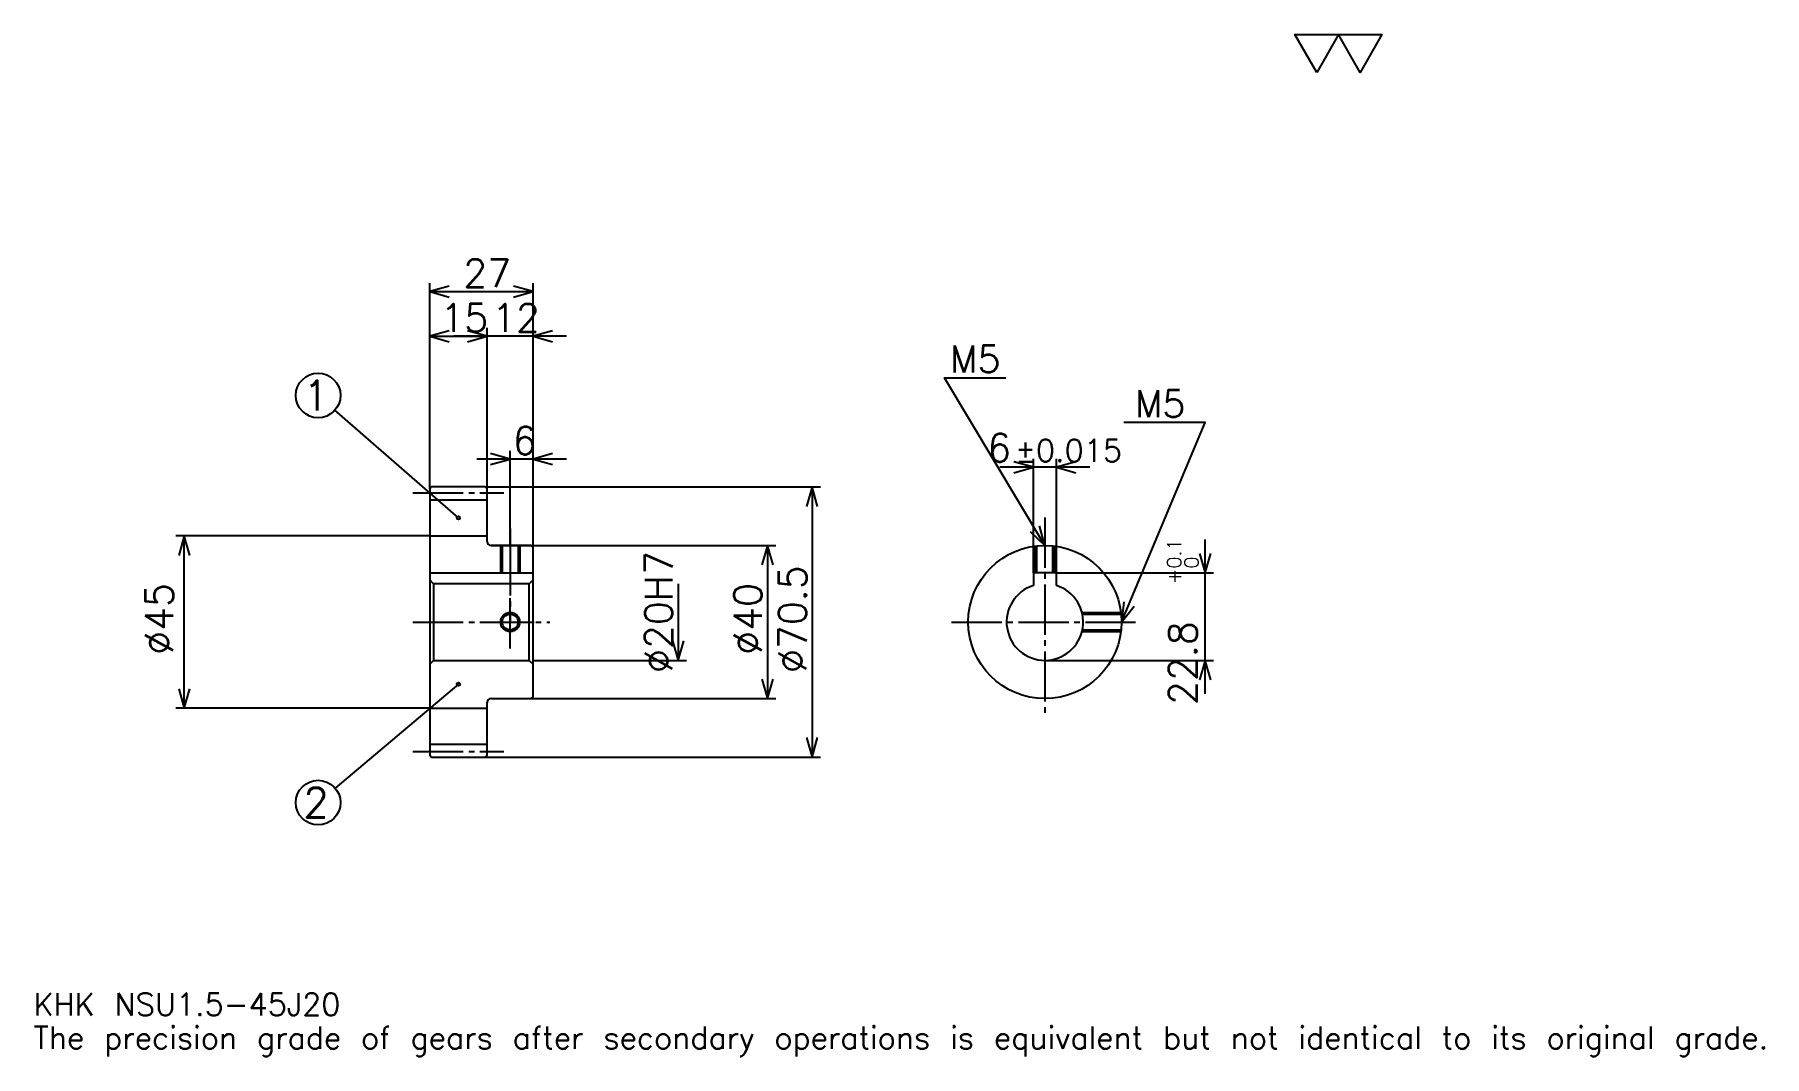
# Model space of a CAD drawing. Extents: x 15 to 466, y 5 to 272.
import ezdxf

# ---------------------------------------------------------------- set-up
doc = ezdxf.new("R2010")
doc.units = 0
doc.linetypes.add('DASHDOT', pattern=[17.478262, 13.108696, -1.456522, 1.456522, -1.456522])
doc.layers.get('0').update_dxf_attribs({"linetype": 'CONTINUOUS'})
doc.layers.add('DASHDOT', color=6, linetype='DASHDOT')
doc.styles.add('KANJI', font='TXT', dxfattribs={"bigfont": 'BIGFONT'})

msp = doc.modelspace()

# ---------------------------------------------------------------- linework, layer by layer
at = {"color": 5}
for p, q in [((117.978264, 153.956512), (117.978264, 207.119568)), ((117.978264, 204.934784), (144.978271, 204.934784)), ((144.978271, 153.956512), (144.978271, 207.119568)), ((132.978271, 153.956512), (132.978271, 195.467392)), ((117.978264, 193.282608), (132.978271, 193.282608)), ((153.717392, 193.282608), (124.239136, 193.282608)), ((125.478264, 145.894012), (93.238861, 174.007843)), ((138.978271, 153.956512), (138.978271, 163.42392)), ((153.717392, 161.239136), (130.239136, 161.239136)), ((290.32608, 159.097824), (266.847809, 159.097824)), ((275.586945, 131.506516), (275.586945, 161.282608)), ((281.586945, 131.506516), (281.586945, 161.282608)), ((117.978264, 153.456512), (117.978264, 153.956512)), ((132.478271, 153.956512), (144.978271, 153.956512)), ((132.978271, 153.456512), (132.978271, 153.956512)), ((138.978271, 138.706512), (138.978271, 153.956512)), ((138.978271, 138.706512), (138.978271, 153.956512)), ((144.978271, 153.956512), (219.989136, 153.956512)), ((144.978271, 138.206512), (144.978271, 153.956512)), ((217.804352, 153.956512), (217.804352, 83.45652)), ((117.978264, 141.206512), (51.70652, 141.206512)), ((53.891304, 96.20652), (53.891304, 141.206512)), ((320.434784, 99.967392), (320.434784, 140.245651)), ((133.978271, 138.706512), (144.978271, 138.706512)), ((144.978271, 138.706512), (208.33696, 138.706512)), ((206.152176, 138.706512), (206.152176, 98.70652)), ((281.586945, 131.506516), (322.619568, 131.506516)), ((182.847839, 128.706512), (182.847839, 108.70652)), ((144.978271, 108.70652), (185.032623, 108.70652)), ((278.586945, 108.70652), (322.619568, 108.70652)), ((125.478264, 102.45652), (93.302246, 75.331276)), ((117.978264, 96.20652), (51.70652, 96.20652)), ((133.978271, 98.70652), (144.978271, 98.70652)), ((144.978271, 98.70652), (208.33696, 98.70652)), ((132.478271, 83.45652), (144.978271, 83.45652)), ((144.978271, 83.45652), (219.989136, 83.45652))]:
    msp.add_line(p, q, dxfattribs=at)
at = {"color": 4}
for p, q in [((117.978264, 150.581512), (132.978271, 150.581512)), ((117.978264, 141.206512), (132.978271, 141.206512)), ((117.978264, 131.506516), (144.978271, 131.506516)), ((118.978264, 128.706512), (118.978264, 108.70652)), ((143.978271, 128.706512), (144.978271, 129.706512)), ((143.978271, 108.70652), (144.978271, 107.70652)), ((117.978264, 96.20652), (132.978271, 96.20652)), ((117.978264, 86.83152), (132.978271, 86.83152))]:
    msp.add_line(p, q, dxfattribs=at)
at = {"color": 7}
msp.add_lwpolyline([(349.565216, 262.17392), (343.884796, 272.02002), (366.606506, 272.02002), (360.926086, 262.17392), (355.245636, 272.02002), (349.565216, 262.17392)], dxfattribs=at)
at = {"color": 5}
for points in [[(123.076088, 206.391296), (117.978264, 204.934784), (123.076088, 203.478256)], [(139.880432, 203.478256), (144.978271, 204.934784), (139.880432, 206.391296)], [(123.076088, 194.739136), (117.978264, 193.282608), (123.076088, 191.82608)], [(127.88044, 191.82608), (132.978271, 193.282608), (127.88044, 194.739136)], [(127.88044, 191.82608), (132.978271, 193.282608), (127.88044, 194.739136)], [(150.07608, 194.739136), (144.978271, 193.282608), (150.07608, 191.82608)], [(278.586945, 138.706512), (252.369568, 182.402176), (268.391296, 182.402176)], [(298.586945, 118.70652), (320.434784, 170.75), (299.169586, 170.75)], [(133.880432, 159.782608), (138.978271, 161.239136), (133.880432, 162.695648)], [(150.07608, 162.695648), (144.978271, 161.239136), (150.07608, 159.782608)], [(270.489136, 157.641296), (275.586945, 159.097824), (270.489136, 160.554352)], [(286.684784, 160.554352), (281.586945, 159.097824), (286.684784, 157.641296)], [(219.260864, 148.858688), (217.804352, 153.956512), (216.347839, 148.858688)], [(55.347824, 136.108688), (53.891304, 141.206512), (52.434784, 136.108688)], [(274.715179, 142.328491), (278.586945, 138.706512), (277.213104, 143.82724)], [(207.608704, 133.608688), (206.152176, 138.706512), (204.695648, 133.608688)], [(318.978241, 136.60434), (320.434784, 131.506516), (321.891296, 136.60434)], [(299.217224, 123.970741), (298.586945, 118.70652), (301.903168, 122.843178)], [(181.391312, 113.804344), (182.847839, 108.70652), (184.304352, 113.804344)], [(321.891296, 103.608696), (320.434784, 108.70652), (318.978241, 103.608696)], [(52.434784, 101.304344), (53.891304, 96.20652), (55.347824, 101.304344)], [(204.695648, 103.804344), (206.152176, 98.70652), (207.608704, 103.804344)], [(216.347839, 88.554344), (217.804352, 83.45652), (219.260864, 88.554344)]]:
    msp.add_lwpolyline(points, dxfattribs=at)
at = {"color": 4}
for points in [[(132.978271, 139.706512), (132.978271, 153.456512), (132.478271, 153.956512), (118.478264, 153.956512), (117.978264, 153.456512), (117.978264, 107.70652)], [(133.978271, 98.70652), (144.478271, 98.70652), (144.978271, 99.20652), (144.978271, 138.206512), (144.478271, 138.706512), (133.978271, 138.706512)], [(136.478271, 138.706512), (136.478271, 131.506516)], [(136.913269, 138.706512), (136.913269, 131.506516)], [(141.043259, 138.706512), (141.043259, 131.506516)], [(141.478271, 138.706512), (141.478271, 131.506516)], [(276.086945, 131.506516), (276.086945, 138.549652)], [(276.521942, 131.506516), (276.521942, 138.599625)], [(280.651947, 131.506516), (280.651947, 138.599625)], [(281.086945, 131.506516), (281.086945, 138.549652)], [(281.586945, 128.245911), (281.586945, 131.506516), (275.586945, 131.506516), (275.586945, 128.245911)], [(117.978264, 107.70652), (118.978264, 108.70652), (143.978271, 108.70652), (143.978271, 128.706512), (118.978264, 128.706512), (117.978264, 129.706512)], [(288.269409, 121.20652), (298.430084, 121.20652)], [(288.371429, 120.771523), (298.480072, 120.771523)], [(288.269409, 116.20652), (298.430084, 116.20652)], [(288.371429, 116.641518), (298.480072, 116.641518)], [(117.978264, 107.70652), (117.978264, 83.95652), (118.478264, 83.45652), (132.478271, 83.45652), (132.978271, 83.95652), (132.978271, 97.70652)]]:
    msp.add_lwpolyline(points, dxfattribs=at)
at = {"color": 5}
for centre, radius in [((88.847832, 177.83696), 5.826087), ((125.478264, 145.894012), 0.436957), ((125.478264, 102.45652), 0.436957), ((88.847832, 71.57608), 5.826087)]:
    msp.add_circle(centre, radius, dxfattribs=at)
at = {"color": 4}
for centre, radius in [((278.586945, 118.70652), 20), ((138.978271, 118.70652), 2.065)]:
    msp.add_circle(centre, radius, dxfattribs=at)
at = {"color": 7}
msp.add_circle((138.978271, 118.70652), 2.5, dxfattribs=at)
at = {"color": 4}
for centre, radius, start, end in [((133.978271, 139.706512), 1, 180, 270), ((278.586945, 118.70652), 10, 107.45760275, 72.54239725), ((133.978271, 97.70652), 1, 90, 180)]:
    msp.add_arc(centre, radius, start, end, dxfattribs=at)
at = {"layer": 'DASHDOT', "color": 7}
for p, q in [((113.608696, 152.456512), (137.347824, 152.456512)), ((278.586945, 145.989136), (278.586945, 94.336952)), ((138.978271, 138.706512), (138.978271, 118.70652)), ((113.608696, 118.70652), (149.347824, 118.70652)), ((254.217407, 118.70652), (302.956512, 118.70652)), ((113.608696, 84.95652), (137.347824, 84.95652))]:
    msp.add_line(p, q, dxfattribs=at)
for points in [[(138.978271, 143.07608), (138.978271, 127.136955)], [(138.978271, 111.836952), (138.978271, 125.576088)], [(132.108704, 118.70652), (145.847824, 118.70652)]]:
    msp.add_lwpolyline(points, dxfattribs=at)

# ---------------------------------------------------------------- texts
at = {"color": 7, "style": 'KANJI'}
for s, height, p in [('27', 7.282609, (126.744568, 206.099991)), ('15', 7.282609, (120.744568, 194.447815)), ('12', 7.282609, (134.244568, 194.447815)), ('M5', 6.991305, (253.82608, 183.858704)), ('1', 7.768116, (84.963776, 173.952896)), ('M5', 6.991305, (302.082611, 172.206512)), ('6', 7.282609, (139.61142, 162.404343)), ('6', 7.282609, (263.554199, 160.554352)), ('%%p0.015', 5.826087, (270.763092, 160.554352)), ('2', 7.768116, (84.963776, 67.692032)), ('KHK NSU1.5-45J20', 5.826087, (14.565217, 16.02174)), ('The precision grade of gears after secondary operations is equivalent but not identical to its original grade.', 5.826087, (14.565217, 7.282609))]:
    msp.add_text(s, height=height, dxfattribs=at).set_placement(p)
for s, height, p in [('%%c20H7', 7.282609, (181.391312, 105.415756)), ('0.1', 3.641304, (314.171722, 132.661469)), ('%%c70.5', 7.282609, (216.347839, 105.415756)), ('+', 3.641304, (314.171722, 128.583206)), ('0', 3.641304, (318.686951, 132.661469)), ('%%c45', 7.282609, (50.978264, 110.149452)), ('%%c40', 7.282609, (204.695648, 110.149452)), ('22.8', 7.282609, (318.25, 97.061188))]:
    msp.add_text(s, height=height, rotation=90, dxfattribs=at).set_placement(p)

doc.saveas('drawing.dxf')
